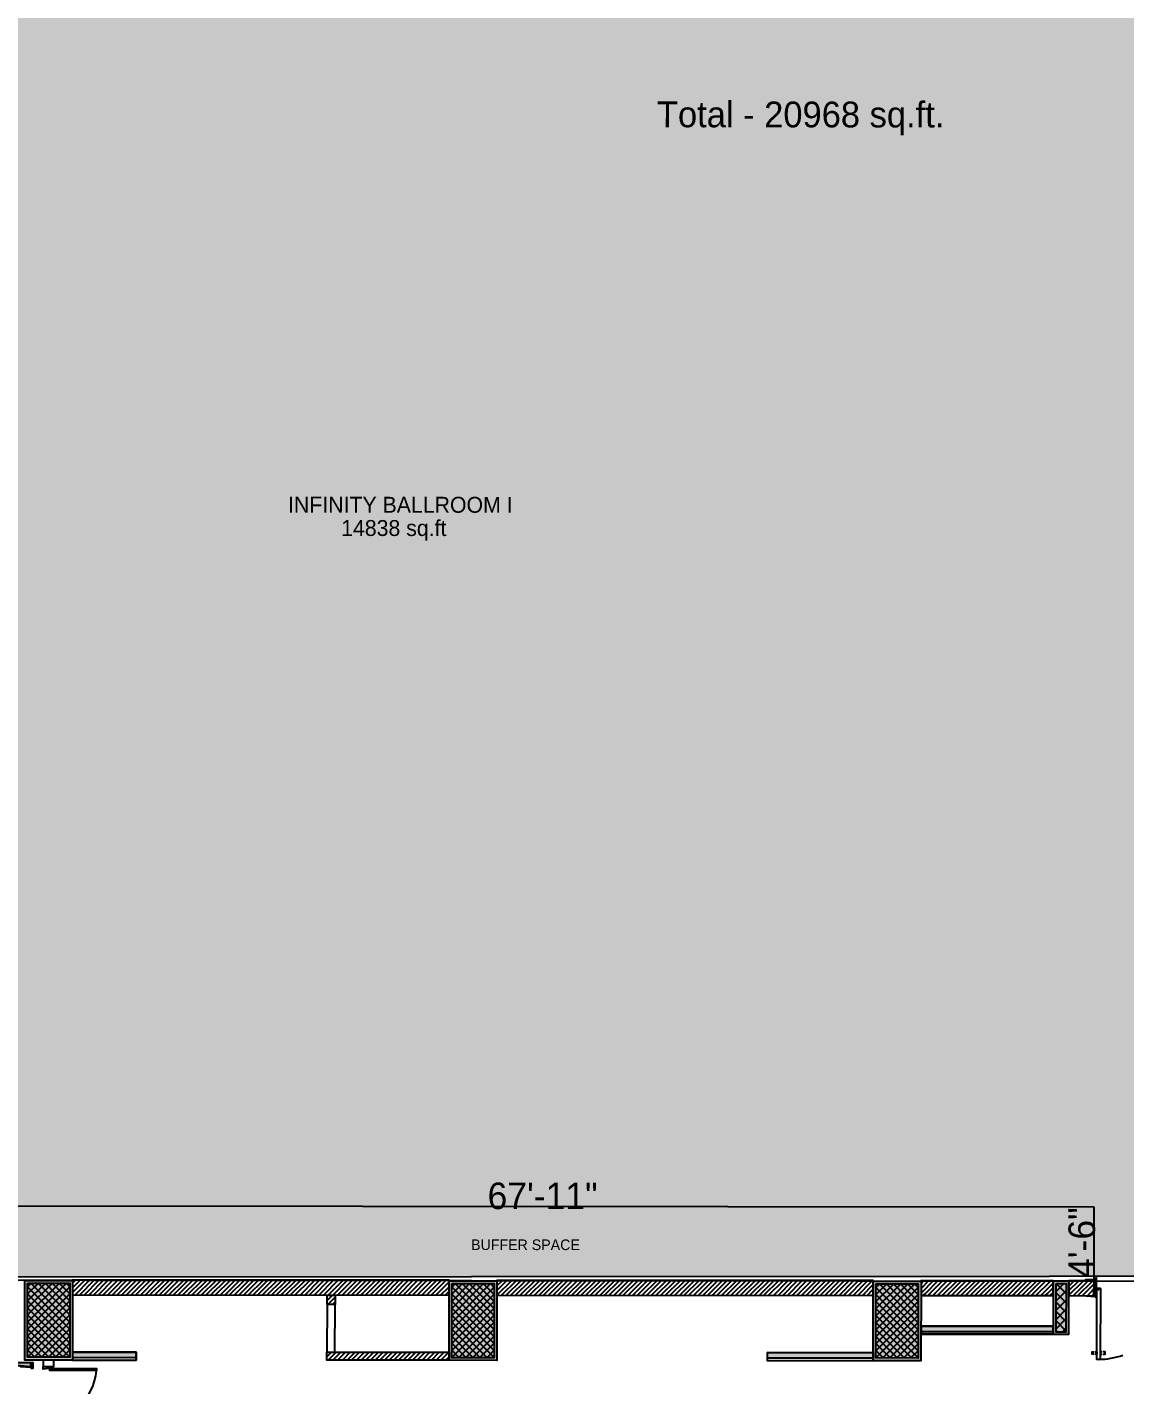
# Model space of a CAD drawing. Header units: millimetres. Extents: x -957 to 3394, y -3 to 3008.
# Drawn here: x 2097 to 2911, y 873 to 1880 of the extents above; entities that cross this region are included whole.
import ezdxf

# ---------------------------------------------------------------- set-up
doc = ezdxf.new("R2010")
doc.units = ezdxf.units.MM
for name, color, linetype in [('FIRE_SAFETY', 7, 'CONTINUOUS'), ('HATCHES', 7, 'CONTINUOUS'), ('PDF_0', 7, 'CONTINUOUS'), ('PDF_DOOR', 7, 'CONTINUOUS'), ('PDF_ELEVATION_5_LIGHT', 7, 'CONTINUOUS'), ('PDF_FRAMING-COLUMN', 7, 'CONTINUOUS'), ('PDF_FRAMING-COLUMN_HATCH', 7, 'CONTINUOUS'), ('PDF_HATCH', 7, 'CONTINUOUS'), ('PDF_I-DOOR', 7, 'CONTINUOUS'), ('PDF_I-DOOR-OPEN', 7, 'CONTINUOUS'), ('PDF_I-FURN-FIXD', 7, 'CONTINUOUS'), ('PDF_SHREM-CAD_6_CABLE', 7, 'CONTINUOUS'), ('PDF_SHREM_ACOUSTIC_WALL', 7, 'CONTINUOUS'), ('PDF_SHREM_NEW_BLK_WRK', 7, 'CONTINUOUS'), ('PDF_TEXT', 7, 'CONTINUOUS'), ('PDF_WALL', 7, 'CONTINUOUS')]:
    doc.layers.add(name, color=color, linetype=linetype)
doc.styles.add('PDF_ARIAL', font='PDF_ARIAL')

msp = doc.modelspace()

# ---------------------------------------------------------------- hatches: boundary and pattern name
at = {"layer": 'HATCHES'}
msp.add_hatch(color=253, dxfattribs=at).paths.add_polyline_path([(3284.1, 953.4), (3285.1, 2124.7), (712.5, 2126.9), (711.5, 951.7)], flags=0)
at = {"layer": 'PDF_I-FURN-FIXD'}
msp.add_hatch(color=256, dxfattribs=at).paths.add_polyline_path([(2099.9, 886.4), (2100, 889), (2083.6, 889), (2083.6, 887.1), (2092.2, 887.1), (2092.2, 886.4)], flags=0)

# ---------------------------------------------------------------- linework, layer by layer
at = {"layer": 'HATCHES', "color": 253}
msp.add_lwpolyline([(712.5, 2126.9), (3285.1, 2124.7), (3284.1, 953.4), (711.5, 951.7), (712.5, 2126.9)], dxfattribs=at)
at = {"layer": 'PDF_0'}
for points in [[(2074.6, 1005.5), (2887.8, 1004.8)], [(2888.4, 1004.6), (2888.8, 1005)], [(2888.6, 949.9), (2888.6, 1004.8)]]:
    msp.add_lwpolyline(points, dxfattribs=at)
at = {"layer": 'PDF_0', "color": 7}
msp.add_lwpolyline([(2869.9, 910.2), (2869.9, 949.5), (2858.1, 949.5), (2858.1, 910.2)], close=True, dxfattribs=at)
msp.add_solid([(2869.9, 910.2), (2869.9, 949.5), (2858.1, 910.2), (2858.1, 949.5)], dxfattribs=at)
at = {"layer": 'PDF_DOOR'}
for points in [[(2109.2, 886.2), (2114.1, 886.2), (2114.1, 884.7), (2112.6, 884.7), (2109.2, 884.3)], [(2114.1, 884.7), (2148.6, 884.7), (2148.6, 883.2), (2114.1, 883.3)]]:
    msp.add_lwpolyline(points, close=True, dxfattribs=at)
msp.add_lwpolyline([(2148.5, 810.5, 0.390391), (2109.2, 846.9, 0.390392), (2148.6, 883.2, 0.390392)], format="xyb", dxfattribs=at)
at = {"layer": 'PDF_ELEVATION_5_LIGHT', "color": 7}
for points in [[(2760.2, 916.1), (2760.2, 910.2), (2858.1, 910.2), (2858.1, 916.1)], [(2760.2, 916.1), (2760.2, 910.2), (2858.1, 910.2), (2858.1, 916.1)], [(2130.9, 897), (2130.9, 891.1), (2178.1, 891.1), (2178.1, 897)], [(2646.1, 896.6), (2646.1, 890.7), (2724.7, 890.6), (2724.8, 896.5)], [(2646.1, 896.6), (2646.1, 890.7), (2724.7, 890.6), (2724.8, 896.5)]]:
    msp.add_lwpolyline(points, close=True, dxfattribs=at)
at = {"layer": 'PDF_ELEVATION_5_LIGHT'}
for points in [[(2858.1, 916.1), (2760.2, 916.1)], [(2858.1, 912.1), (2760.2, 912.2)], [(2858.1, 910.2), (2760.2, 910.2)]]:
    msp.add_lwpolyline(points, close=True, dxfattribs=at)
for points in [[(2130.9, 897), (2178.1, 897)], [(2646.1, 896.6), (2724.8, 896.5)], [(2646.1, 896.6), (2724.8, 896.5)], [(2130.9, 893.1), (2178.1, 893)], [(2130.9, 891.1), (2178.1, 891.1)], [(2646.1, 892.6), (2724.8, 892.6)], [(2646.1, 892.6), (2724.8, 892.6)], [(2646.1, 890.7), (2724.7, 890.6)], [(2646.1, 890.7), (2724.7, 890.6)]]:
    msp.add_lwpolyline(points, dxfattribs=at)
at = {"layer": 'PDF_ELEVATION_5_LIGHT', "color": 7}
for points in [[(2760.2, 916.1), (2760.2, 910.2), (2858.1, 916.1), (2858.1, 910.2)], [(2760.2, 916.1), (2760.2, 910.2), (2858.1, 916.1), (2858.1, 910.2)], [(2130.9, 897), (2130.9, 891.1), (2178.1, 897), (2178.1, 891.1)], [(2646.1, 896.6), (2646.1, 890.7), (2724.8, 896.5), (2724.7, 890.6)], [(2646.1, 896.6), (2646.1, 890.7), (2724.8, 896.5), (2724.7, 890.6)]]:
    msp.add_solid(points, dxfattribs=at)
at = {"layer": 'PDF_FRAMING-COLUMN'}
for points in [[(2095.5, 950.1), (2130.9, 950.1), (2130.9, 891.1), (2095.5, 891.1)], [(2097.5, 948.2), (2128.9, 948.1), (2128.9, 893.1), (2097.4, 893.1)], [(2410.2, 949.9), (2445.6, 949.8), (2445.5, 890.8), (2410.1, 890.9)], [(2412.1, 947.9), (2443.6, 947.9), (2443.5, 892.8), (2412.1, 892.8)], [(2724.8, 949.6), (2760.2, 949.6), (2760.1, 890.6), (2724.7, 890.6)], [(2726.8, 947.6), (2758.2, 947.6), (2758.2, 892.5), (2726.7, 892.6)], [(2858.1, 949.5), (2858.1, 910.2), (2869.9, 910.2), (2869.9, 949.5)], [(2860.1, 947.5), (2860.1, 912.1), (2867.9, 912.1), (2868, 947.5)]]:
    msp.add_lwpolyline(points, close=True, dxfattribs=at)
at = {"layer": 'PDF_FRAMING-COLUMN_HATCH'}
for points in [[(2097.5, 945.3), (2100.3, 948.2)], [(2097.5, 940.1), (2105.5, 948.2)], [(2097.5, 934.9), (2110.7, 948.2)], [(2097.5, 929.7), (2116, 948.2)], [(2097.5, 924.5), (2121.2, 948.2)], [(2097.5, 919.3), (2126.4, 948.1)], [(2128.9, 919.2), (2100, 948.2)], [(2128.9, 924.5), (2105.3, 948.2)], [(2128.9, 929.7), (2110.5, 948.2)], [(2128.9, 934.9), (2115.7, 948.2)], [(2128.9, 940.1), (2120.9, 948.2)], [(2128.9, 945.3), (2126.1, 948.1)], [(2412.1, 945.1), (2415, 947.9)], [(2412.1, 939.9), (2420.2, 947.9)], [(2412.1, 934.6), (2425.4, 947.9)], [(2412.1, 929.4), (2430.6, 947.9)], [(2412.1, 924.2), (2435.8, 947.9)], [(2412.1, 919), (2441, 947.9)], [(2443.6, 919), (2414.7, 947.9)], [(2443.6, 924.2), (2419.9, 947.9)], [(2443.6, 929.4), (2425.1, 947.9)], [(2443.6, 934.6), (2430.3, 947.9)], [(2443.6, 939.8), (2435.5, 947.9)], [(2443.6, 945), (2440.8, 947.9)], [(2726.7, 929.2), (2745.2, 947.6)], [(2726.7, 923.9), (2750.5, 947.6)], [(2726.7, 918.7), (2755.7, 947.6)], [(2726.8, 944.8), (2729.6, 947.6)], [(2726.8, 939.6), (2734.8, 947.6)], [(2726.8, 934.4), (2740, 947.6)], [(2758.2, 918.7), (2729.3, 947.6)], [(2758.2, 923.9), (2734.5, 947.6)], [(2758.2, 929.1), (2739.8, 947.6)], [(2758.2, 934.4), (2745, 947.6)], [(2758.2, 939.6), (2750.2, 947.6)], [(2758.2, 944.8), (2755.4, 947.6)], [(2860.1, 941.8), (2865.9, 947.5)], [(2860.8, 947.5), (2868, 940.3)], [(2867.7, 947.5), (2868, 947.3)], [(2097.4, 908.8), (2128.9, 940.3)], [(2097.5, 914.1), (2128.9, 945.5)], [(2128.9, 914), (2097.5, 945.5)], [(2128.9, 908.8), (2097.5, 940.3)], [(2443.6, 913.8), (2412.1, 945.3)], [(2412.1, 913.8), (2443.6, 945.2)], [(2412.1, 908.6), (2443.6, 940)], [(2443.6, 908.5), (2412.1, 940)], [(2726.7, 913.5), (2758.2, 945)], [(2726.7, 908.3), (2758.2, 939.7)], [(2758.2, 913.5), (2726.8, 945)], [(2758.2, 908.3), (2726.8, 939.8)], [(2860.1, 934.8), (2868, 942.7)], [(2860.1, 941.2), (2867.9, 933.4)], [(2097.4, 903.6), (2128.9, 935.1)], [(2097.4, 898.4), (2128.9, 929.9)], [(2128.9, 903.6), (2097.5, 935.1)], [(2128.9, 898.4), (2097.5, 929.9)], [(2412.1, 903.4), (2443.6, 934.8)], [(2443.5, 903.3), (2412.1, 934.8)], [(2412.1, 898.1), (2443.6, 929.6)], [(2443.5, 898.1), (2412.1, 929.6)], [(2726.7, 903.1), (2758.2, 934.5)], [(2726.7, 897.9), (2758.2, 929.3)], [(2758.2, 897.9), (2726.7, 929.3)], [(2758.2, 903.1), (2726.8, 934.6)], [(2860.1, 927.9), (2868, 935.7)], [(2860.1, 934.3), (2867.9, 926.4)], [(2860.1, 920.9), (2867.9, 928.8)], [(2860.1, 927.3), (2867.9, 919.5)], [(2097.4, 893.2), (2128.9, 924.6)], [(2128.9, 893.2), (2097.5, 924.7)], [(2123.8, 893.1), (2097.5, 919.5)], [(2102.6, 893.1), (2128.9, 919.4)], [(2412.1, 892.9), (2443.6, 924.4)], [(2443.5, 892.9), (2412.1, 924.4)], [(2438.4, 892.8), (2412.1, 919.2)], [(2417.2, 892.8), (2443.6, 919.2)], [(2726.7, 892.7), (2758.2, 924.1)], [(2758.2, 892.6), (2726.7, 924.1)], [(2753.1, 892.6), (2726.7, 918.9)], [(2731.8, 892.6), (2758.2, 918.9)], [(2860.1, 914), (2867.9, 921.8)], [(2860.1, 920.4), (2867.9, 912.5)], [(2113.3, 893.1), (2097.4, 909)], [(2118.6, 893.1), (2097.5, 914.2)], [(2107.8, 893.1), (2128.9, 914.2)], [(2113, 893.1), (2128.9, 909)], [(2433.2, 892.8), (2412.1, 914)], [(2428, 892.8), (2412.1, 908.8)], [(2422.4, 892.8), (2443.6, 913.9)], [(2427.6, 892.8), (2443.6, 908.7)], [(2747.8, 892.6), (2726.7, 913.7)], [(2742.6, 892.6), (2726.7, 908.5)], [(2737.1, 892.6), (2758.2, 913.7)], [(2742.3, 892.6), (2758.2, 908.5)], [(2860.1, 913.4), (2861.4, 912.1)], [(2865.2, 912.1), (2867.9, 914.9)], [(2108.1, 893.1), (2097.4, 903.8)], [(2102.9, 893.1), (2097.4, 898.6)], [(2118.2, 893.1), (2128.9, 903.8)], [(2123.4, 893.1), (2128.9, 898.6)], [(2422.8, 892.8), (2412.1, 903.5)], [(2417.6, 892.8), (2412.1, 898.3)], [(2432.8, 892.8), (2443.5, 903.5)], [(2438.1, 892.8), (2443.5, 898.3)], [(2737.4, 892.6), (2726.7, 903.3)], [(2732.2, 892.6), (2726.7, 898.1)], [(2747.5, 892.6), (2758.2, 903.2)], [(2752.7, 892.6), (2758.2, 898)], [(2097.7, 893.1), (2097.4, 893.4)], [(2128.6, 893.1), (2128.9, 893.4)], [(2412.3, 892.8), (2412.1, 893.1)], [(2443.3, 892.8), (2443.5, 893.1)], [(2727, 892.6), (2726.7, 892.8)], [(2757.9, 892.5), (2758.2, 892.8)]]:
    msp.add_lwpolyline(points, dxfattribs=at)
for points in [[(2095.5, 950.1), (2130.9, 950.1), (2095.5, 891.1), (2130.9, 891.1)], [(2097.5, 948.2), (2128.9, 948.1), (2097.4, 893.1), (2128.9, 893.1)], [(2410.2, 949.9), (2445.6, 949.8), (2410.1, 890.9), (2445.5, 890.8)], [(2412.1, 947.9), (2443.6, 947.9), (2412.1, 892.8), (2443.5, 892.8)], [(2724.8, 949.6), (2760.2, 949.6), (2724.7, 890.6), (2760.1, 890.6)], [(2726.8, 947.6), (2758.2, 947.6), (2726.7, 892.6), (2758.2, 892.5)], [(2858.1, 949.5), (2858.1, 910.2), (2869.9, 949.5), (2869.9, 910.2)], [(2860.1, 947.5), (2860.1, 912.1), (2868, 947.5), (2867.9, 912.1)]]:
    msp.add_solid(points, dxfattribs=at)
at = {"layer": 'PDF_HATCH'}
for points in [[(2130.9, 948.1), (2133.3, 950.5)], [(2130.9, 944.6), (2136.8, 950.5)], [(2130.9, 941.2), (2140.3, 950.5)], [(2132.7, 939.5), (2143.7, 950.5)], [(2136.2, 939.5), (2147.2, 950.5)], [(2139.7, 939.5), (2150.7, 950.5)], [(2143.1, 939.5), (2154.2, 950.5)], [(2146.6, 939.5), (2157.6, 950.5)], [(2150.1, 939.5), (2161.1, 950.5)], [(2153.6, 939.5), (2164.6, 950.5)], [(2157, 939.5), (2168.1, 950.5)], [(2160.5, 939.5), (2171.5, 950.5)], [(2164, 939.5), (2175, 950.5)], [(2167.5, 939.5), (2178.5, 950.5)], [(2171, 939.5), (2182, 950.5)], [(2174.4, 939.5), (2185.5, 950.5)], [(2177.9, 939.5), (2188.9, 950.5)], [(2181.4, 939.4), (2192.4, 950.5)], [(2184.9, 939.4), (2195.9, 950.4)], [(2188.3, 939.4), (2199.4, 950.4)], [(2191.8, 939.4), (2202.8, 950.4)], [(2195.3, 939.4), (2206.3, 950.4)], [(2198.8, 939.4), (2209.8, 950.4)], [(2202.2, 939.4), (2213.3, 950.4)], [(2205.7, 939.4), (2216.7, 950.4)], [(2209.2, 939.4), (2220.2, 950.4)], [(2212.7, 939.4), (2223.7, 950.4)], [(2216.1, 939.4), (2227.2, 950.4)], [(2219.6, 939.4), (2230.6, 950.4)], [(2223.1, 939.4), (2234.1, 950.4)], [(2226.6, 939.4), (2237.6, 950.4)], [(2230.1, 939.4), (2241.1, 950.4)], [(2233.5, 939.4), (2244.5, 950.4)], [(2237, 939.4), (2248, 950.4)], [(2240.5, 939.4), (2251.5, 950.4)], [(2244, 939.4), (2255, 950.4)], [(2247.4, 939.4), (2258.5, 950.4)], [(2250.9, 939.4), (2261.9, 950.4)], [(2254.4, 939.4), (2265.4, 950.4)], [(2257.9, 939.4), (2268.9, 950.4)], [(2261.3, 939.4), (2272.4, 950.4)], [(2264.8, 939.4), (2275.8, 950.4)], [(2268.3, 939.4), (2279.3, 950.4)], [(2271.8, 939.4), (2282.8, 950.4)], [(2275.2, 939.4), (2286.3, 950.4)], [(2278.7, 939.4), (2289.7, 950.4)], [(2282.2, 939.4), (2293.2, 950.4)], [(2285.7, 939.4), (2296.7, 950.4)], [(2289.1, 939.4), (2300.2, 950.4)], [(2292.6, 939.4), (2303.6, 950.4)], [(2296.1, 939.4), (2307.1, 950.4)], [(2299.6, 939.3), (2310.6, 950.4)], [(2303.1, 939.3), (2314.1, 950.3)], [(2306.5, 939.3), (2317.6, 950.3)], [(2310, 939.3), (2321, 950.3)], [(2313.5, 939.3), (2324.5, 950.3)], [(2317, 939.3), (2328, 950.3)], [(2320.4, 939.3), (2331.5, 950.3)], [(2323.9, 939.3), (2334.9, 950.3)], [(2327.4, 939.3), (2338.4, 950.3)], [(2330.9, 939.3), (2341.9, 950.3)], [(2334.3, 939.3), (2345.4, 950.3)], [(2337.8, 939.3), (2348.8, 950.3)], [(2341.3, 939.3), (2352.3, 950.3)], [(2344.8, 939.3), (2355.8, 950.3)], [(2348.2, 939.3), (2359.3, 950.3)], [(2351.7, 939.3), (2362.7, 950.3)], [(2355.2, 939.3), (2366.2, 950.3)], [(2358.7, 939.3), (2369.7, 950.3)], [(2362.2, 939.3), (2373.2, 950.3)], [(2365.6, 939.3), (2376.7, 950.3)], [(2369.1, 939.3), (2380.1, 950.3)], [(2372.6, 939.3), (2383.6, 950.3)], [(2376.1, 939.3), (2387.1, 950.3)], [(2379.5, 939.3), (2390.6, 950.3)], [(2383, 939.3), (2394, 950.3)], [(2386.5, 939.3), (2397.5, 950.3)], [(2390, 939.3), (2401, 950.3)], [(2393.4, 939.3), (2404.5, 950.3)], [(2396.9, 939.3), (2407.9, 950.3)], [(2400.4, 939.3), (2410.2, 949)], [(2445.5, 942.7), (2453.1, 950.2)], [(2445.6, 949.6), (2446.2, 950.2)], [(2445.6, 946.1), (2449.7, 950.2)], [(2445.6, 939.2), (2456.6, 950.2)], [(2449.1, 939.2), (2460.1, 950.2)], [(2452.5, 939.2), (2463.6, 950.2)], [(2456, 939.2), (2467, 950.2)], [(2459.5, 939.2), (2470.5, 950.2)], [(2463, 939.2), (2474, 950.2)], [(2466.4, 939.2), (2477.5, 950.2)], [(2469.9, 939.2), (2480.9, 950.2)], [(2473.4, 939.2), (2484.4, 950.2)], [(2476.9, 939.2), (2487.9, 950.2)], [(2480.3, 939.2), (2491.4, 950.2)], [(2483.8, 939.2), (2494.8, 950.2)], [(2487.3, 939.2), (2498.3, 950.2)], [(2490.8, 939.2), (2501.8, 950.2)], [(2494.3, 939.2), (2505.3, 950.2)], [(2497.7, 939.2), (2508.8, 950.2)], [(2501.2, 939.2), (2512.2, 950.2)], [(2504.7, 939.2), (2515.7, 950.2)], [(2508.2, 939.2), (2519.2, 950.2)], [(2511.6, 939.2), (2522.7, 950.2)], [(2515.1, 939.2), (2526.1, 950.2)], [(2518.6, 939.2), (2529.6, 950.2)], [(2522.1, 939.2), (2533.1, 950.2)], [(2525.5, 939.2), (2536.6, 950.2)], [(2529, 939.2), (2540, 950.2)], [(2532.5, 939.1), (2543.5, 950.2)], [(2536, 939.1), (2547, 950.1)], [(2539.4, 939.1), (2550.5, 950.1)], [(2542.9, 939.1), (2553.9, 950.1)], [(2546.4, 939.1), (2557.4, 950.1)], [(2549.9, 939.1), (2560.9, 950.1)], [(2553.4, 939.1), (2564.4, 950.1)], [(2556.8, 939.1), (2567.8, 950.1)], [(2560.3, 939.1), (2571.3, 950.1)], [(2563.8, 939.1), (2574.8, 950.1)], [(2567.3, 939.1), (2578.3, 950.1)], [(2570.7, 939.1), (2581.8, 950.1)], [(2574.2, 939.1), (2585.2, 950.1)], [(2577.7, 939.1), (2588.7, 950.1)], [(2581.2, 939.1), (2592.2, 950.1)], [(2584.6, 939.1), (2595.7, 950.1)], [(2588.1, 939.1), (2599.1, 950.1)], [(2591.6, 939.1), (2602.6, 950.1)], [(2595.1, 939.1), (2606.1, 950.1)], [(2598.5, 939.1), (2609.6, 950.1)], [(2602, 939.1), (2613, 950.1)], [(2605.5, 939.1), (2616.5, 950.1)], [(2609, 939.1), (2620, 950.1)], [(2612.4, 939.1), (2623.5, 950.1)], [(2615.9, 939.1), (2626.9, 950.1)], [(2619.4, 939.1), (2630.4, 950.1)], [(2622.9, 939.1), (2633.9, 950.1)], [(2626.4, 939.1), (2637.4, 950.1)], [(2629.8, 939.1), (2640.9, 950.1)], [(2633.3, 939.1), (2644.3, 950.1)], [(2636.8, 939.1), (2647.8, 950.1)], [(2640.3, 939.1), (2651.3, 950.1)], [(2643.7, 939.1), (2654.8, 950.1)], [(2647.2, 939.1), (2658.2, 950.1)], [(2650.7, 939), (2661.7, 950.1)], [(2654.2, 939), (2665.2, 950)], [(2657.6, 939), (2668.7, 950)], [(2661.1, 939), (2672.1, 950)], [(2664.6, 939), (2675.6, 950)], [(2668.1, 939), (2679.1, 950)], [(2671.5, 939), (2682.6, 950)], [(2675, 939), (2686, 950)], [(2678.5, 939), (2689.5, 950)], [(2682, 939), (2693, 950)], [(2685.5, 939), (2696.5, 950)], [(2688.9, 939), (2699.9, 950)], [(2692.4, 939), (2703.4, 950)], [(2695.9, 939), (2706.9, 950)], [(2699.4, 939), (2710.4, 950)], [(2702.8, 939), (2713.9, 950)], [(2706.3, 939), (2717.3, 950)], [(2709.8, 939), (2720.8, 950)], [(2713.3, 939), (2724.3, 950)], [(2716.7, 939), (2724.8, 947)], [(2760.2, 947.6), (2762.5, 950)], [(2760.2, 944.2), (2766, 950)], [(2760.2, 940.7), (2761, 941.5), (2769.5, 950)], [(2761.9, 939), (2763.8, 940.8), (2773, 950)], [(2765.4, 939), (2766.5, 940.1), (2776.4, 950)], [(2768.9, 938.9), (2769.3, 939.3), (2779.9, 950)], [(2772.4, 938.9), (2783.4, 949.9)], [(2775.8, 938.9), (2786.9, 949.9)], [(2779.3, 938.9), (2790.3, 949.9)], [(2782.8, 938.9), (2793.8, 949.9)], [(2786.3, 938.9), (2797.3, 949.9)], [(2789.7, 938.9), (2800.8, 949.9)], [(2793.2, 938.9), (2804.2, 949.9)], [(2796.7, 938.9), (2807.7, 949.9)], [(2800.2, 938.9), (2811.2, 949.9)], [(2803.6, 938.9), (2814.7, 949.9)], [(2807.1, 938.9), (2818.1, 949.9)], [(2810.6, 938.9), (2821.6, 949.9)], [(2814.1, 938.9), (2825.1, 949.9)], [(2817.6, 938.9), (2828.6, 949.9)], [(2821, 938.9), (2832, 949.9)], [(2824.5, 938.9), (2835.5, 949.9)], [(2828, 938.9), (2839, 949.9)], [(2831.5, 938.9), (2842.5, 949.9)], [(2834.9, 938.9), (2846, 949.9)], [(2838.4, 938.9), (2849.4, 949.9)], [(2841.9, 938.9), (2852.9, 949.9)], [(2845.4, 938.9), (2856.4, 949.9)], [(2848.8, 938.9), (2849.3, 939.3), (2858.1, 948.2)], [(2869.9, 949.5), (2870.3, 949.9)], [(2869.9, 946), (2873.8, 949.9)], [(2869.9, 942.6), (2877.2, 949.9)], [(2869.9, 939.1), (2880.7, 949.9)], [(2873.2, 938.9), (2884.2, 949.9)], [(2876.6, 938.9), (2887.7, 949.9)], [(2880.1, 938.9), (2888.5, 947.3)], [(2403.9, 939.3), (2410.2, 945.5)], [(2407.3, 939.3), (2410.2, 942.1)], [(2720.2, 939), (2724.8, 943.6)], [(2723.7, 939), (2724.8, 940.1)], [(2852.3, 938.9), (2854, 940.5), (2858.1, 944.7)], [(2855.8, 938.9), (2858.1, 941.2)], [(2883.6, 938.8), (2888.5, 943.8)], [(2887.1, 938.8), (2888.5, 940.3)]]:
    msp.add_lwpolyline(points, dxfattribs=at)
at = {"layer": 'PDF_I-DOOR'}
msp.add_lwpolyline([(2889.5, 952), (2889.5, 937.8), (2890.3, 937.8), (2890.3, 952)], close=True, dxfattribs=at)
for points in [[(2882.7, 938.8), (2889.5, 938.2), (2882.7, 938.8)], [(2891.7, 942.9), (2892.3, 943.6)], [(2888.6, 895.4), (2887.2, 895.4), (2887.2, 897.2), (2888.6, 897.2)], [(2889.3, 897.2), (2890.7, 897.2), (2890.7, 895.4), (2889.3, 895.4)], [(2894.6, 897.2), (2893.3, 897.2), (2893.3, 895.4), (2894.6, 895.4)], [(2895.4, 895.4), (2896.7, 895.4), (2896.7, 897.2), (2895.3, 897.2)]]:
    msp.add_lwpolyline(points, dxfattribs=at)
msp.add_lwpolyline([(2893.3, 944.1), (2893.2, 891.6), (2890.7, 891.6), (2890.7, 944.1, -0.414172), (2891.1, 944.5), (2892.9, 944.5, -0.414216)], format="xyb", close=True, dxfattribs=at)
at = {"layer": 'PDF_I-DOOR-OPEN'}
msp.add_arc((2892.1, 943.1), 51.5, 269.7875, 290.3207, dxfattribs=at)
at = {"layer": 'PDF_I-FURN-FIXD'}
for points in [[(2882.2, 949.9), (2889.5, 949.9), (2889.5, 950.6), (2882.2, 950.6)], [(2099.9, 886.4), (2100, 889), (2083.6, 889), (2083.6, 887.1), (2092.2, 887.1)], [(2099.9, 885), (2101.7, 885), (2101.7, 889), (2100, 889)]]:
    msp.add_lwpolyline(points, close=True, dxfattribs=at)
msp.add_lwpolyline([(2099.9, 885.7), (2092.2, 886.4), (2099.9, 885.7)], dxfattribs=at)
at = {"layer": 'PDF_SHREM-CAD_6_CABLE', "color": 253}
msp.add_lwpolyline([(712.5, 2126.9), (3285.1, 2124.7), (3284.1, 949.1), (711.5, 951.3)], close=True, dxfattribs=at)
at = {"layer": 'PDF_SHREM_ACOUSTIC_WALL'}
for points in [[(2130.9, 939.5), (2410.1, 939.3), (2410.2, 950.3), (2130.9, 950.5)], [(2445.5, 939.2), (2724.8, 939), (2724.8, 950), (2445.6, 950.2)], [(2760.2, 939), (2858.1, 938.9), (2858.1, 949.9), (2760.2, 950)], [(2869.9, 938.9), (2888.5, 938.8), (2888.6, 949.9), (2869.9, 949.9)]]:
    msp.add_lwpolyline(points, close=True, dxfattribs=at)
at = {"layer": 'PDF_SHREM_NEW_BLK_WRK'}
for points in [[(2319.7, 939.3), (2325.6, 939.3), (2325.6, 932.2), (2319.7, 932.3)], [(2325.6, 932.2), (2319.7, 932.3), (2319.6, 896.9), (2325.5, 896.9)], [(2410.1, 896.8), (2410.1, 890.9), (2319.6, 891), (2319.6, 896.9)]]:
    msp.add_lwpolyline(points, close=True, dxfattribs=at)
for points in [[(2319.7, 938.7), (2320.3, 939.3)], [(2319.7, 935.2), (2323.8, 939.3)], [(2320.2, 932.3), (2325.6, 937.7)], [(2323.6, 932.2), (2325.6, 934.2)], [(2319.6, 893.5), (2323, 896.9)], [(2320.5, 891), (2326.5, 896.8)], [(2324, 891), (2329.9, 896.8)], [(2327.5, 890.9), (2333.4, 896.8)], [(2331, 890.9), (2336.9, 896.8)], [(2334.5, 890.9), (2340.4, 896.8)], [(2337.9, 890.9), (2343.8, 896.8)], [(2341.4, 890.9), (2347.3, 896.8)], [(2344.9, 890.9), (2350.8, 896.8)], [(2348.4, 890.9), (2354.3, 896.8)], [(2351.8, 890.9), (2357.7, 896.8)], [(2355.3, 890.9), (2361.2, 896.8)], [(2358.8, 890.9), (2364.7, 896.8)], [(2362.3, 890.9), (2368.2, 896.8)], [(2365.7, 890.9), (2371.6, 896.8)], [(2369.2, 890.9), (2375.1, 896.8)], [(2372.7, 890.9), (2378.6, 896.8)], [(2376.2, 890.9), (2382.1, 896.8)], [(2379.6, 890.9), (2385.6, 896.8)], [(2383.1, 890.9), (2389, 896.8)], [(2386.6, 890.9), (2392.5, 896.8)], [(2390.1, 890.9), (2396, 896.8)], [(2393.6, 890.9), (2399.5, 896.8)], [(2397, 890.9), (2402.9, 896.8)], [(2400.5, 890.9), (2406.4, 896.8)], [(2404, 890.9), (2409.9, 896.8)], [(2407.5, 890.9), (2410.1, 893.5)]]:
    msp.add_lwpolyline(points, dxfattribs=at)
at = {"layer": 'PDF_WALL'}
for points in [[(2760.2, 910.2), (2760.2, 916.1)], [(2858.1, 910.2), (2858.1, 916.1)], [(2109.2, 886.2), (2117.1, 886.2), (2117.1, 891.1), (2109.2, 891.1)]]:
    msp.add_lwpolyline(points, close=True, dxfattribs=at)
for points in [[(2130.9, 897), (2130.9, 891.1)], [(2178.1, 897), (2178.1, 891.1)], [(2646.1, 896.6), (2646.1, 890.7)], [(2646.1, 896.6), (2646.1, 890.7)], [(2724.8, 896.5), (2724.7, 890.6)], [(2724.8, 896.5), (2724.7, 890.6)]]:
    msp.add_lwpolyline(points, dxfattribs=at)

# ---------------------------------------------------------------- texts
at = {"layer": 'FIRE_SAFETY', "insert": (2426.5, 972.6), "char_height": 7.866, "width": 76.694, "attachment_point": 7, "rotation": 359.951, "style": 'PDF_ARIAL'}
msp.add_mtext('BUFFER SPACE', dxfattribs=at)
at = {"layer": 'PDF_TEXT', "attachment_point": 7, "style": 'PDF_ARIAL'}
for s, insert, char_height, width, rotation in [('Total - 20968 sq.ft.', (2564.3, 1799.9), 19.121, 261.862, 359.951), ('INFINITY BALLROOM I', (2290.7, 1519.6), 11.799, 165.842, 359.951), ('14838 sq.ft', (2330.1, 1498.9), 11.799, 87.514, 359.951), ('67\'-11"', (2438.7, 1002.8), 19.67, 83.03, 359.951), ('4\'-6"', (2889.5, 952), 19.67, 63.365, 89.951)]:
    msp.add_mtext(s, dxfattribs=dict(at, insert=insert, char_height=char_height, width=width, rotation=rotation))

doc.saveas('drawing.dxf')
